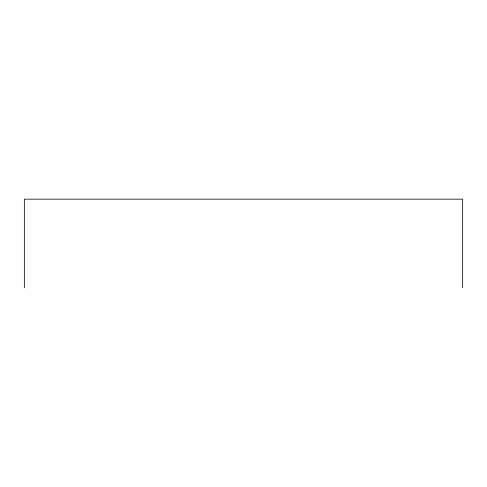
<?xml version="1.0" encoding="UTF-8"?>
<svg xmlns="http://www.w3.org/2000/svg" width="487" height="487" viewBox="0 0 487 487"><rect width="100%" height="100%" fill="white"/><g stroke="black" fill="none" stroke-linecap="round" stroke-linejoin="round"><path stroke-width="0.73" d="M462.65 287.847L462.65 199.153L24.35 199.153L24.35 287.847"/></g></svg>
